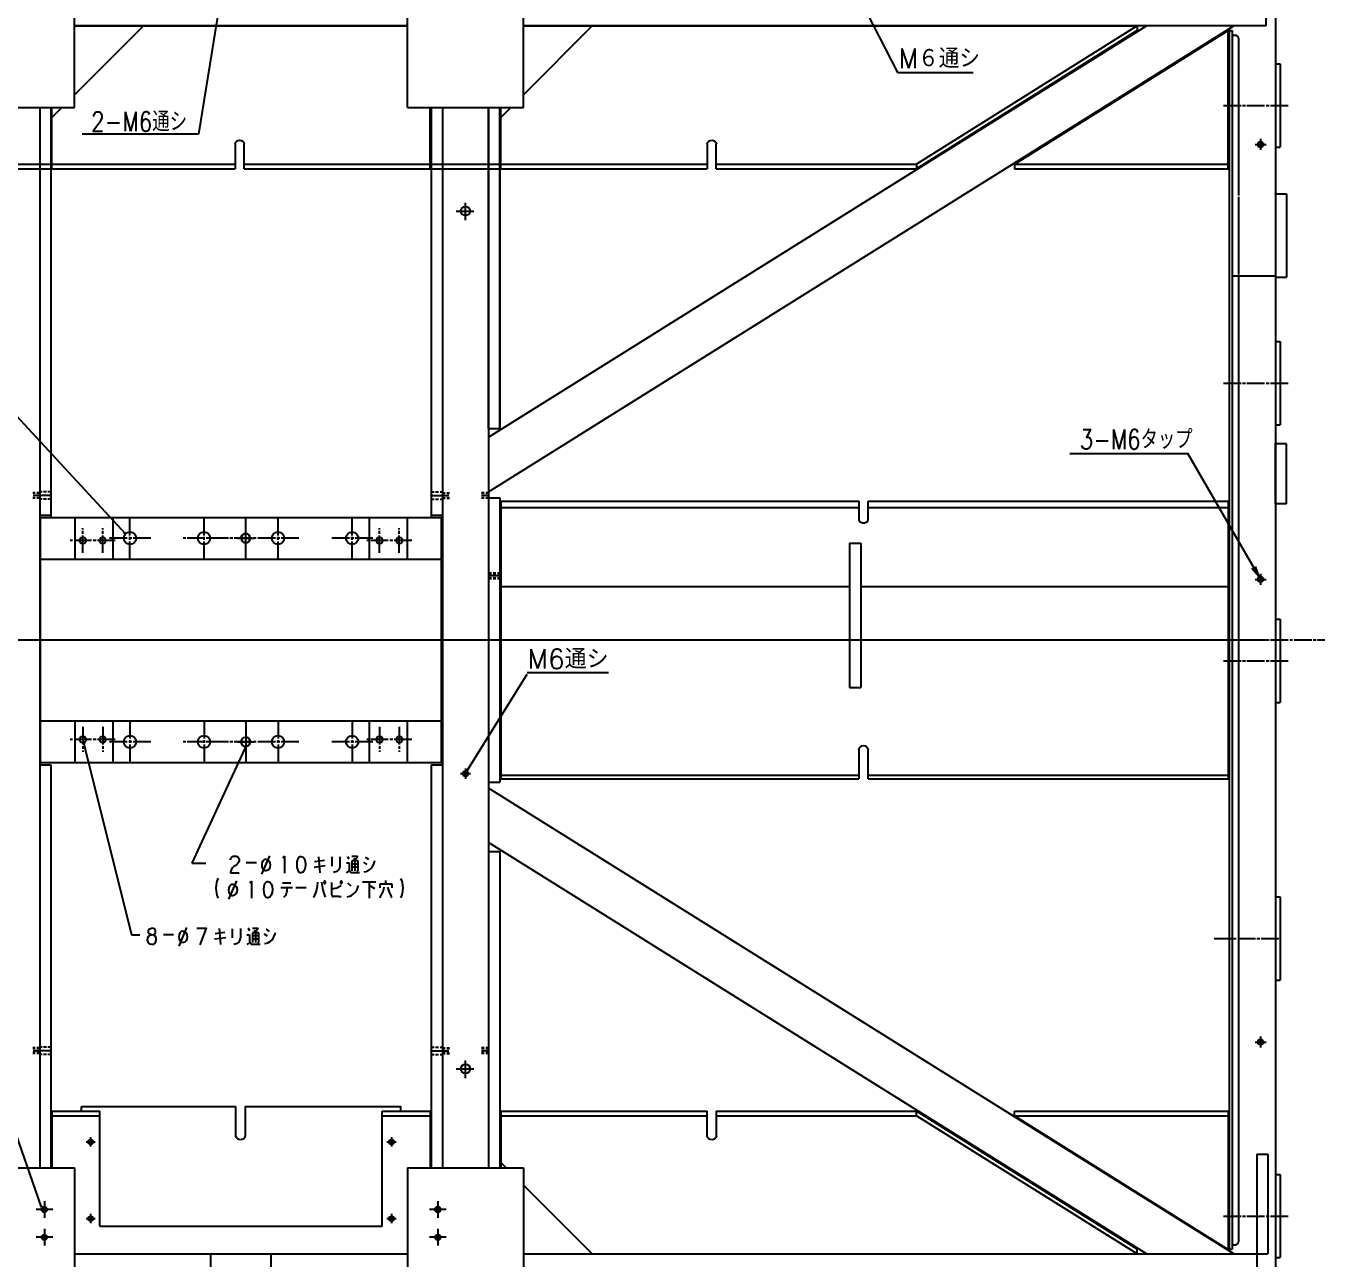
# Model space of a CAD drawing. Header units: inches. Extents: x -3309 to 2472, y -3154 to 2252.
# Drawn here: x -292 to 1112, y -1949 to -616 of the extents above; entities that cross this region are included whole.
import ezdxf
from ezdxf.enums import TextEntityAlignment as Align

# ---------------------------------------------------------------- set-up
doc = ezdxf.new("R2010")
doc.units = ezdxf.units.IN
doc.header["$MEASUREMENT"] = 0
for name, pattern in [('CENTERLINE', [25.4, 19.05, -1.5875, 3.175, -1.5875]), ('DASHED', [4.7625, 3.175, -1.5875]), ('SOLID', [0])]:
    doc.linetypes.add(name, pattern=pattern)
for name, color, linetype in [('0$C$L0$V_DRAWING', 7, 'SOLID'), ('0$C$L0$V_PV', 7, 'SOLID'), ('Layer11$C$L11$V_DRAWING', 52, 'SOLID'), ('Layer11$C$L11$V_PV', 52, 'SOLID'), ('Layer12$C$L12$V_PV', 52, 'SOLID'), ('Layer13$C$L13$V_PV', 52, 'SOLID'), ('Layer21$C$L21$V_DRAWING', 2, 'SOLID'), ('Layer21$C$L21$V_PV', 2, 'SOLID'), ('Layer8$C$L8$V_PV', 40, 'SOLID'), ('Layer9$C$L9$V_PV', 254, 'SOLID')]:
    doc.layers.add(name, color=color, linetype=linetype)
doc.styles.add('CADRASTD', font='txt', dxfattribs={"bigfont": 'bigfont'})
doc.dimstyles.new('DIM3', dxfattribs={"dimtxt": 0.156, "dimasz": 2, "dimexe": 0, "dimexo": 0, "dimgap": 0.078, "dimtad": 3, "dimzin": 0, "dimdsep": 46, "dimtxsty": 'CADRASTD', "dimblk": 'CADRA_ARROW22_5OPEN', "dimblk1": 'CADRA_ARROW22_5OPEN', "dimblk2": 'CADRA_ARROW22_5OPEN', "dimcen": 0.09, "dimaunit": 1, "dimadec": 17154, "dimazin": 0, "dimtfac": 1, "dimtofl": 0, "dimtmove": 0, "dimatfit": 3, "dimldrblk": 'CADRA_ARROW22_5OPEN', "dimfxl": 1, "dimtolj": 1, "dimtzin": 0, "dimarcsym": 0})

# ---------------------------------------------------------------- blocks, each defined once
blk = doc.blocks.new('BLOCK16')
at = {"layer": '0$C$L0$V_DRAWING'}
for p in [(0, 0), (1, 0)]:
    blk.add_point(p, dxfattribs=at)
at = {"layer": 'Layer12$C$L12$V_PV', "linetype": 'DASHED'}
for p, q in [((0, 4), (12, 4)), ((12, 3), (19.6, 3)), ((12, 2.4), (19.6, 2.4)), ((0, -4), (12, -4)), ((12, -2.4), (19.6, -2.4)), ((12, -3), (19.6, -3))]:
    blk.add_line(p, q, dxfattribs=at)
at = {"layer": 'Layer13$C$L13$V_PV', "linetype": 'CENTERLINE'}
blk.add_line((0, 0), (19.6, 0), dxfattribs=at)
blk = doc.blocks.new('BLOCK15')
at = {"layer": '0$C$L0$V_DRAWING'}
for p in [(0, 0), (1, 0)]:
    blk.add_point(p, dxfattribs=at)
at = {"layer": 'Layer12$C$L12$V_PV', "linetype": 'DASHED'}
for p, q in [((485, 446.9), (477.4, 446.9)), ((485, 446.3), (477.4, 446.3)), ((485, 441.5), (477.4, 441.5)), ((485, 440.9), (477.4, 440.9)), ((485, -153.1), (477.4, -153.1)), ((485, -153.7), (477.4, -153.7)), ((485, -158.5), (477.4, -158.5)), ((485, -159.1), (477.4, -159.1))]:
    blk.add_line(p, q, dxfattribs=at)
at = {"layer": 'Layer13$C$L13$V_PV', "linetype": 'CENTERLINE'}
for p, q in [((485, 443.9), (477.4, 443.9)), ((485, -156.1), (477.4, -156.1))]:
    blk.add_line(p, q, dxfattribs=at)
at = {"layer": '0$C$L0$V_DRAWING', "rotation": 180.0000000000004}
for p in [(12, 443.9), (12, -156.1)]:
    blk.add_blockref('BLOCK16', p, dxfattribs=at)
at = {"layer": '0$C$L0$V_DRAWING', "yscale": -1}
for p in [(423, 443.9), (423, -156.1)]:
    blk.add_blockref('BLOCK16', p, dxfattribs=at)
blk = doc.blocks.new('BLOCK26')
at = {"layer": '0$C$L0$V_DRAWING', "color": 2}
for p, q in [((2026, 1199.3), (2026, 1167.7)), ((2036, 1167.7), (2036, 1199.3)), ((2535, 1199.3), (2535, 1172.7)), ((2545, 1172.7), (2545, 1199.3)), ((2699, 782.1), (2699, 813.6)), ((2709, 813.6), (2709, 782.1)), ((2699, 513.5), (2699, 533.5)), ((2709, 533.5), (2709, 513.5)), ((2025, 127.7), (2025, 154.3)), ((2035, 154.3), (2035, 127.7)), ((2535, 127.7), (2535, 154.3)), ((2545, 154.3), (2545, 127.7))]:
    blk.add_line(p, q, dxfattribs=at)
for points in [[(2699, 533.5), (2699.1, 534.1), (2699.4, 534.8), (2699.8, 535.3), (2700.5, 535.8), (2701.2, 536.3), (2702.1, 536.6), (2703, 536.8), (2704, 536.8)], [(2704, 536.8), (2705, 536.8), (2705.9, 536.6), (2706.8, 536.3), (2707.5, 535.8), (2708.2, 535.3), (2708.6, 534.8), (2708.9, 534.1), (2709, 533.5)]]:
    blk.add_lwpolyline(points, dxfattribs=at)
for centre, radius, start, end in [((2030.6, 1198.9), 4.63, 85.1497, 174.1455), ((2031.4, 1198.9), 4.63, 5.8545, 94.8503), ((2539.6, 1198.9), 4.63, 85.1493, 174.1459), ((2540.4, 1198.9), 4.63, 5.8541, 94.8508), ((2703.8, 782.4), 4.78, 183.0719, 272.7731), ((2704.2, 782.4), 4.78, 267.2268, 356.9282), ((2029.6, 128.1), 4.63, 185.8547, 274.8492), ((2030.4, 128.1), 4.63, 265.1508, 354.1453), ((2539.6, 128.1), 4.63, 185.8549, 274.849), ((2540.4, 128.1), 4.63, 265.1508, 354.1451)]:
    blk.add_arc(centre, radius, start, end, dxfattribs=at)
blk = doc.blocks.new('BLOCK27')
at = {"layer": '0$C$L0$V_DRAWING'}
for p in [(0, 0), (0, 0), (0, 0), (1, 0), (1, 0)]:
    blk.add_point(p, dxfattribs=at)
at = {"layer": 'Layer11$C$L11$V_DRAWING', "color": 52}
for centre in [(-430, -542.4), (-105, -542.4), (-430, -625.3), (-105, -625.3)]:
    blk.add_ellipse(centre, major_axis=(3, 0), ratio=0.828308, dxfattribs=at)
at = {"layer": 'Layer12$C$L12$V_PV', "color": 52, "linetype": 'DASHED'}
for p, q in [((810, 483.5), (810, 479)), ((810, 398), (810, 393.5))]:
    blk.add_line(p, q, dxfattribs=at)
at = {"layer": 'Layer12$C$L12$V_PV', "linetype": 'DASHED'}
for p, q in [((0, 72.5), (12, 72.5)), ((0, 72), (12, 72)), ((0, 67), (12, 67)), ((0, 66.5), (12, 66.5))]:
    blk.add_line(p, q, dxfattribs=at)
at = {"layer": 'Layer13$C$L13$V_PV', "linetype": 'CENTERLINE'}
blk.add_line((0, 69.5), (12, 69.5), dxfattribs=at)
at = {"layer": 'Layer13$C$L13$V_PV', "color": 52, "linetype": 'CENTERLINE'}
for p, q in [((-2348.6, 0), (839.6, 0)), ((-484, 0), (-51, 0)), ((-435, -542.4), (-425, -542.4)), ((-430, -537.4), (-430, -547.4)), ((-110, -542.4), (-100, -542.4)), ((-105, -537.4), (-105, -547.4)), ((-435, -625.3), (-425, -625.3)), ((-430, -620.3), (-430, -630.3)), ((-110, -625.3), (-100, -625.3)), ((-105, -620.3), (-105, -630.3))]:
    blk.add_line(p, q, dxfattribs=at)
at = {"layer": 'Layer21$C$L21$V_DRAWING'}
for p, q in [((-447.5, 663.5), (-87.5, 663.5)), ((37.5, 663.5), (700.8, 663.5)), ((700.8, 663.5), (462.2, 514.3)), ((700.8, 663.5), (700.8, 658.5)), ((700.8, 658.5), (462.2, 509.2)), ((568.3, 514.3), (799, 658.6)), ((799, 509.2), (799, 658.6)), ((800, 658.5), (803.2, 658.5)), ((800, 658.5), (800, -658.5)), ((803.2, 658.5), (803.2, -658.5)), ((803.2, 653.5), (807, 653.5)), ((810, 650.5), (810, 483.5)), ((-485, 575.5), (-485, -570.5)), ((-473, 575.5), (-473, 132.5)), ((-472, 509.2), (-472, 575.5)), ((-63, 509.2), (-63, 575.5)), ((-62, 575.5), (-62, 135)), ((-50, 575.5), (-50, -570.5)), ((0, 228.5), (0, 575.5)), ((12, 228.5), (12, 575.5)), ((13, 509.2), (13, 575.5)), ((-873, 514.3), (-274, 514.3)), ((-873, 509.2), (-274, 509.2)), ((-472, 514.3), (-274, 514.3)), ((-472, 509.2), (-274, 509.2)), ((-264, 514.3), (-63, 514.3)), ((-264, 514.3), (236, 514.3)), ((-264, 509.2), (-63, 509.2)), ((-264, 509.2), (236, 509.2)), ((13, 514.3), (236, 514.3)), ((13, 509.2), (236, 509.2)), ((246, 514.3), (462.2, 514.3)), ((246, 514.3), (462.2, 514.3)), ((246, 509.2), (462.2, 509.2)), ((246, 509.2), (462.2, 509.2)), ((462.2, 514.3), (462.2, 509.2)), ((568.3, 514.3), (799, 514.3)), ((568.3, 514.3), (568.3, 509.3)), ((568.3, 509.2), (799, 509.2)), ((810, 479), (810, 398)), ((810, 393.5), (810, -650.5)), ((0, 228.5), (12, 228.5)), ((0, 153.5), (0, -153.5)), ((0, 153.5), (12, 153.5)), ((12, 153.5), (12, -153.5)), ((13, 150), (400, 150)), ((13, 150), (13, -150.1)), ((13, 143.3), (400, 143.3)), ((410, 150), (799, 150)), ((410, 143.3), (799, 143.3)), ((799, 150), (799, -150.1)), ((-485, 135), (-473, 135)), ((-484, -132.5), (-484, 132.5)), ((-484, 132.5), (-51, 132.5)), ((-62, 135), (-50, 135)), ((-51, -132.5), (-51, 132.5)), ((390, 104.5), (390, -51.5)), ((390, 104.5), (402, 104.5)), ((402, 104.5), (402, -51.5)), ((-484, 87.5), (-51, 87.5)), ((13, 57.8), (390, 57.8)), ((402, 57.8), (799, 57.8)), ((390, -51.5), (402, -51.5)), ((-484, -87.5), (-51, -87.5)), ((-485, -135), (-473, -135)), ((-484, -132.5), (-51, -132.5)), ((-473, -135), (-473, -570.5)), ((-62, -135), (-50, -135)), ((-62, -135), (-62, -570.5)), ((0, -153.5), (12, -153.5)), ((13, -146.2), (400, -146.2)), ((13, -150.1), (400, -150.1)), ((410, -146.2), (799, -146.2)), ((410, -150.1), (799, -150.1)), ((0, -228.5), (12, -228.5)), ((0, -228.5), (0, -570.5)), ((12, -228.5), (12, -570.5)), ((-440, -509.2), (-440, -504.2)), ((-440, -504.2), (-273, -504.2)), ((-263, -504.2), (-95, -504.2)), ((-95, -509.2), (-95, -504.2)), ((-472, -509.2), (-420, -509.2)), ((-472, -509.2), (-472, -570.5)), ((-472, -514.3), (-420, -514.3)), ((-420, -633.6), (-420, -509.2)), ((-115, -509.2), (-63, -509.2)), ((-115, -633.6), (-115, -509.2)), ((-115, -514.3), (-63, -514.3)), ((-63, -509.2), (-63, -570.5)), ((13, -509.2), (236, -509.2)), ((13, -509.2), (13, -570.5)), ((13, -514.3), (236, -514.3)), ((246, -509.2), (462.2, -509.2)), ((246, -514.3), (462.2, -514.3)), ((700.8, -658.5), (462.2, -509.2)), ((462.2, -514.3), (462.2, -509.2)), ((700.8, -663.5), (462.2, -514.3)), ((568.3, -509.2), (799, -509.2)), ((568.3, -514.3), (568.3, -509.3)), ((568.3, -514.3), (799, -514.3)), ((568.3, -514.3), (799, -658.6)), ((799, -509.2), (799, -658.6)), ((-420, -633.6), (-115, -633.6)), ((700.8, -663.5), (700.8, -658.5)), ((800, -658.5), (803.2, -658.5)), ((803.2, -653.5), (807, -653.5)), ((-447.5, -663.5), (-87.5, -663.5)), ((37.5, -663.5), (700.8, -663.5))]:
    blk.add_line(p, q, dxfattribs=at)
for centre, start, end in [((807, 650.5), 0, 90), ((807, -650.5), 270, 360)]:
    blk.add_arc(centre, 3, start, end, dxfattribs=at)
for centre, ratio in [((-430, -542.4), 0.828832), ((-105, -542.4), 0.828834), ((-430, -625.3), 0.828832), ((-105, -625.3), 0.828834)]:
    blk.add_ellipse(centre, major_axis=(2.6, 0), ratio=ratio, dxfattribs=at)
blk = doc.blocks.new('CADRA_ARROW22_5OPEN')
at = {"layer": 'Layer9$C$L9$V_PV', "color": 7}
for q in [(-0.99, 0), (-0.98, 0.2), (-0.98, -0.2)]:
    blk.add_line((0, 0), q, dxfattribs=at)
blk = doc.blocks.new('BLOCK30')
at = {"layer": '0$C$L0$V_DRAWING'}
blk.add_point((0, 0), dxfattribs=at)
blk.add_point((0, 0), dxfattribs=at)
blk.add_point((0, 0), dxfattribs=at)
blk.add_point((0, 0), dxfattribs=at)
blk.add_point((0, 0), dxfattribs=at)
blk.add_point((0, 0), dxfattribs=at)
blk.add_point((0, 0), dxfattribs=at)
at = {"layer": 'Layer11$C$L11$V_DRAWING', "color": 52}
blk.add_circle((0, 0), 3, dxfattribs=at)
at = {"layer": 'Layer13$C$L13$V_PV', "color": 52, "linetype": 'CENTERLINE'}
for p, q in [((5.5, 0), (-5.5, 0)), ((0, 5.5), (0, -5.5))]:
    blk.add_line(p, q, dxfattribs=at)
at = {"layer": 'Layer21$C$L21$V_DRAWING'}
blk.add_circle((0, 0), 2.4, dxfattribs=at)
blk = doc.blocks.new('BLOCK44')
at = {"layer": '0$C$L0$V_DRAWING'}
blk.add_point((0, 0), dxfattribs=at)
blk.add_point((0, 0), dxfattribs=at)
blk.add_point((0, 0), dxfattribs=at)
blk.add_point((0, 0), dxfattribs=at)
at = {"layer": 'Layer21$C$L21$V_DRAWING'}
for p, q in [((12, 0), (0, 0)), ((0, -65), (0, 0)), ((12, -65), (12, 0)), ((12, -65), (0, -65))]:
    blk.add_line(p, q, dxfattribs=at)
blk = doc.blocks.new('BLOCK45')
at = {"layer": '0$C$L0$V_DRAWING'}
blk.add_point((0, 0), dxfattribs=at)
blk.add_point((0, 0), dxfattribs=at)
blk.add_point((0, 0), dxfattribs=at)
blk.add_point((0, 0), dxfattribs=at)
at = {"layer": 'Layer21$C$L21$V_DRAWING'}
for p, q in [((0, 0), (12, 0)), ((0, 0), (0, -90)), ((12, 0), (12, -90)), ((0, -90), (12, -90))]:
    blk.add_line(p, q, dxfattribs=at)
blk = doc.blocks.new('BLOCK43')
at = {"layer": '0$C$L0$V_DRAWING'}
blk.add_point((0, 0, -16.5), dxfattribs=at)
blk.add_point((0, 0, -16.5), dxfattribs=at)
blk.add_point((0, 0, -16.5), dxfattribs=at)
blk.add_point((0, 0, -16.5), dxfattribs=at)
blk.add_point((0, 0, -16.5), dxfattribs=at)
for name, p in [('BLOCK44', (0, -16.5)), ('BLOCK45', (0, -306.5)), ('BLOCK44', (0, -576.5))]:
    blk.add_blockref(name, p, dxfattribs=at)
blk = doc.blocks.new('BLOCK57')
at = {"layer": '0$C$L0$V_DRAWING'}
blk.add_point((0, 0), dxfattribs=at)
blk.add_point((0, 0), dxfattribs=at)
blk.add_point((0, 0), dxfattribs=at)
blk.add_point((0, 0), dxfattribs=at)
blk.add_point((0, 0), dxfattribs=at)
blk.add_point((0, 0), dxfattribs=at)
blk.add_point((0, 0), dxfattribs=at)
blk.add_point((0, 0), dxfattribs=at)
at = {"layer": 'Layer11$C$L11$V_DRAWING', "color": 52}
blk.add_circle((0, 0), 3, dxfattribs=at)
at = {"layer": 'Layer13$C$L13$V_PV', "color": 52, "linetype": 'CENTERLINE'}
for p, q in [((9, 0), (-9, 0)), ((0, 9), (0, -9))]:
    blk.add_line(p, q, dxfattribs=at)
at = {"layer": 'Layer21$C$L21$V_DRAWING'}
blk.add_circle((0, 0), 2.4, dxfattribs=at)
blk = doc.blocks.new('BLOCK58')
at = {"layer": '0$C$L0$V_DRAWING'}
blk.add_point((0, 0), dxfattribs=at)
blk.add_point((0, 0), dxfattribs=at)
blk.add_point((0, 0), dxfattribs=at)
blk.add_point((0, 0), dxfattribs=at)
blk.add_point((0, 0), dxfattribs=at)
blk.add_point((0, 0), dxfattribs=at)
blk.add_point((0, 0), dxfattribs=at)
blk.add_point((0, 0), dxfattribs=at)
blk.add_point((0, 0), dxfattribs=at)
blk.add_point((0, 0), dxfattribs=at)
blk.add_point((0, 0), dxfattribs=at)
blk.add_point((0, 0), dxfattribs=at)
blk.add_point((0, 0), dxfattribs=at)
blk.add_point((0, 0), dxfattribs=at)
at = {"layer": 'Layer11$C$L11$V_DRAWING', "color": 52}
for p, q in [((-5, 0), (5, 0)), ((0, 5), (0, -5))]:
    blk.add_line(p, q, dxfattribs=at)
for start, end in [(0, 90), (180, 270.0001)]:
    blk.add_arc((0, 0), 5, start, end, dxfattribs=at)
at = {"layer": 'Layer13$C$L13$V_PV', "color": 52, "linetype": 'CENTERLINE'}
for p, q in [((-9, 0), (9, 0)), ((0, 9), (0, -9))]:
    blk.add_line(p, q, dxfattribs=at)
at = {"layer": 'Layer21$C$L21$V_DRAWING'}
blk.add_circle((0, 0), 5, dxfattribs=at)

msp = doc.modelspace()

# ---------------------------------------------------------------- linework, layer by layer
at = {"layer": 'Layer11$C$L11$V_PV'}
for p, q in [((649.8, -666.6), (731.7, -666.6)), ((-105.3, -733.3), (-230.9, -733.3)), ((836, -1078.4), (963.7, -1078.4)), ((-112.4, -1521.1), (-97.2, -1521.1)), ((-177.5, -1598.8), (-168.8, -1598.8))]:
    msp.add_line(p, q, dxfattribs=at)
for centre in [(1042.2, -744.5), (1042.2, -1214.5), (1042.2, -1714.5)]:
    msp.add_circle(centre, 3, dxfattribs=at)
at = {"layer": 'Layer13$C$L13$V_PV', "linetype": 'CENTERLINE'}
for p, q in [((1002.1, -702.5), (1073.2, -702.5)), ((1042.2, -738.5), (1042.2, -750.5)), ((1036.2, -744.5), (1048.2, -744.5)), ((183.2, -826.5), (183.2, -806.5)), ((173.2, -816.5), (193.2, -816.5)), ((1002.1, -1002.5), (1073.2, -1002.5)), ((-179.3, -1192.5), (-179.3, -1147.5)), ((-99.3, -1192.5), (-99.3, -1147.5)), ((-54.3, -1192.5), (-54.3, -1147.5)), ((-19.3, -1192.5), (-19.3, -1147.5)), ((60.7, -1192.5), (60.7, -1147.5)), ((-230.3, -1186), (-230.3, -1159)), ((-208.8, -1186), (-208.8, -1159)), ((90.2, -1186), (90.2, -1159)), ((111.7, -1186), (111.7, -1159)), ((-195.3, -1172.5), (-243.8, -1172.5)), ((-156.8, -1170), (-201.8, -1170)), ((3.2, -1170), (-121.8, -1170)), ((83.2, -1170), (38.2, -1170)), ((125.2, -1172.5), (76.7, -1172.5)), ((1036.2, -1214.5), (1048.2, -1214.5)), ((1042.2, -1208.5), (1042.2, -1220.5)), ((-2299.8, -1280), (1111.8, -1280)), ((1002.1, -1302.5), (1073.2, -1302.5)), ((-230.3, -1374), (-230.3, -1401)), ((-208.8, -1374), (-208.8, -1401)), ((-179.3, -1367.5), (-179.3, -1412.5)), ((-99.3, -1367.5), (-99.3, -1412.5)), ((-54.3, -1367.5), (-54.3, -1412.5)), ((-19.3, -1367.5), (-19.3, -1412.5)), ((60.7, -1367.5), (60.7, -1412.5)), ((90.2, -1374), (90.2, -1401)), ((111.7, -1374), (111.7, -1401)), ((-195.3, -1387.5), (-243.8, -1387.5)), ((125.2, -1387.5), (76.7, -1387.5)), ((-156.8, -1390), (-201.8, -1390)), ((3.2, -1390), (-121.8, -1390)), ((83.2, -1390), (38.2, -1390)), ((992.1, -1602.5), (1063.2, -1602.5)), ((1042.2, -1708.5), (1042.2, -1720.5)), ((1036.2, -1714.5), (1048.2, -1714.5)), ((183.2, -1753.5), (183.2, -1733.5)), ((173.2, -1743.5), (193.2, -1743.5)), ((1002.1, -1902.5), (1073.2, -1902.5))]:
    msp.add_line(p, q, dxfattribs=at)
at = {"layer": 'Layer21$C$L21$V_PV'}
for p, q in [((-239.3, -704.5), (-239.3, -444.5)), ((120.7, -704.5), (120.7, -444.5)), ((245.7, -704.5), (245.7, -444.5)), ((1058.2, -491.5), (1058.2, -2107.5)), ((1048.2, -616.5), (1048.2, -566.5)), ((-239.3, -691), (-164.8, -616.5)), ((120.7, -616.5), (-239.3, -616.5)), ((208.2, -1120), (1013.2, -616.5)), ((208.2, -1061), (919, -616.5)), ((245.7, -691), (320.2, -616.5)), ((1048.2, -616.5), (245.7, -616.5)), ((1008.2, -625.9), (1008.2, -1130)), ((1058.2, -657.5), (1063.2, -657.5)), ((1063.2, -657.5), (1063.2, -747.5)), ((-364.3, -704.5), (-239.3, -704.5)), ((-276.8, -704.5), (-276.8, -1850.5)), ((-264.8, -716.5), (-252.8, -704.5)), ((120.7, -704.5), (245.7, -704.5)), ((146.2, -704.5), (146.2, -1147.5)), ((158.2, -704.5), (158.2, -1850.5)), ((208.2, -704.5), (208.2, -1850.5)), ((220.2, -704.5), (220.2, -1053.5)), ((220.2, -716.5), (232.2, -704.5)), ((1058.2, -747.5), (1063.2, -747.5)), ((1011.4, -886.5), (1058.2, -886.5)), ((1058.2, -957.5), (1063.2, -957.5)), ((1063.2, -957.5), (1063.2, -1047.5)), ((1058.2, -1047.5), (1063.2, -1047.5)), ((-238.8, -1147.5), (-238.8, -1192.5)), ((-197.8, -1147.5), (-197.8, -1192.5)), ((79.2, -1147.5), (79.2, -1192.5)), ((120.2, -1147.5), (120.2, -1192.5)), ((1058.2, -1257.5), (1063.2, -1257.5)), ((1063.2, -1257.5), (1063.2, -1347.5)), ((1058.2, -1347.5), (1063.2, -1347.5)), ((-238.8, -1367.5), (-238.8, -1412.5)), ((-197.8, -1367.5), (-197.8, -1412.5)), ((79.2, -1367.5), (79.2, -1412.5)), ((120.2, -1367.5), (120.2, -1412.5)), ((1008.2, -1430), (1008.2, -1934.1)), ((1013.2, -1943.5), (208.2, -1440)), ((919, -1943.5), (208.2, -1499)), ((1058.2, -1557.5), (1063.2, -1557.5)), ((1063.2, -1557.5), (1063.2, -1647.5)), ((1058.2, -1647.5), (1063.2, -1647.5)), ((1038.2, -1835.5), (1038.2, -1993.5)), ((1038.2, -1835.5), (1050.2, -1835.5)), ((1050.2, -1835.5), (1050.2, -1943.5)), ((-364.3, -1850.5), (-239.3, -1850.5)), ((-239.3, -1850.5), (-239.3, -2115.5)), ((120.7, -1850.5), (245.7, -1850.5)), ((120.7, -1850.5), (120.7, -2115.5)), ((220.2, -1843.5), (227.2, -1850.5)), ((245.7, -1850.5), (245.7, -2115.5)), ((1058.2, -1857.5), (1063.2, -1857.5)), ((1063.2, -1857.5), (1063.2, -1947.5)), ((245.7, -1869), (320.2, -1943.5)), ((-239.3, -1943.5), (120.7, -1943.5)), ((-91.8, -2018.5), (-91.8, -1943.5)), ((-26.8, -2018.5), (-26.8, -1943.5)), ((245.7, -1943.5), (1050.2, -1943.5)), ((1058.2, -1947.5), (1063.2, -1947.5))]:
    msp.add_line(p, q, dxfattribs=at)
for centre, radius in [((1042.2, -744.5), 2.6), ((183.2, -816.5), 5), ((-179.3, -1170), 6.75), ((-99.3, -1170), 6.75), ((-19.3, -1170), 6.75), ((60.7, -1170), 6.75), ((-230.3, -1172.5), 3.5), ((-208.8, -1172.5), 3.5), ((90.2, -1172.5), 3.5), ((111.7, -1172.5), 3.5), ((1042.2, -1214.5), 2.6), ((-230.3, -1387.5), 3.5), ((-208.8, -1387.5), 3.5), ((-179.3, -1390), 6.75), ((-99.3, -1390), 6.75), ((-19.3, -1390), 6.75), ((60.7, -1390), 6.75), ((90.2, -1387.5), 3.5), ((111.7, -1387.5), 3.5), ((1042.2, -1714.5), 2.6), ((183.2, -1743.5), 5)]:
    msp.add_circle(centre, radius, dxfattribs=at)
at = {"layer": 'Layer8$C$L8$V_PV'}
for p, q in [((1040.7, -1211.9), (963.7, -1078.4)), ((1040.7, -1211.9), (1032.8, -1202.9)), ((1040.7, -1211.9), (1036.9, -1200.5)), ((-36.7, -1533.2), (-28.2, -1513.2)), ((-12.3, -1513.5), (-14.5, -1515.6)), ((-12.3, -1513.5), (-12.3, -1532)), ((26.3, -1531.6), (24.8, -1514.2)), ((39, -1524.3), (39, -1514.4)), ((47.9, -1521.4), (47.9, -1514.3)), ((56.6, -1514.9), (55.9, -1513.9)), ((57.6, -1516.7), (56.6, -1514.9)), ((60.3, -1513.7), (66.6, -1513.7)), ((65.5, -1515.8), (66.1, -1515)), ((66.1, -1515), (66.5, -1514.1)), ((66.5, -1514.1), (66.6, -1513.7)), ((75.9, -1515.4), (75.2, -1515)), ((78.8, -1517.4), (75.9, -1515.4)), ((-53.6, -1520.4), (-42.6, -1520.4)), ((19.6, -1525.4), (31.7, -1523.8)), ((20, -1519.5), (30.7, -1518)), ((44.2, -1529.9), (45, -1529.4)), ((45, -1529.4), (45.8, -1528.8)), ((45.8, -1528.8), (46.4, -1528)), ((46.4, -1528), (46.9, -1527.1)), ((46.9, -1527.1), (47.4, -1526.1)), ((47.4, -1526.1), (47.7, -1524.9)), ((47.7, -1524.5), (47.9, -1521.4)), ((47.7, -1524.9), (47.7, -1524.5)), ((57.7, -1529.1), (54.4, -1531.5)), ((54.6, -1521), (57.5, -1521)), ((57.5, -1521), (57.5, -1528.1)), ((57.5, -1528.1), (57.5, -1528.5)), ((57.5, -1528.5), (57.6, -1528.9)), ((57.6, -1528.9), (57.7, -1529.2)), ((57.7, -1529.2), (57.9, -1529.5)), ((57.9, -1529.5), (58.4, -1530.2)), ((60.4, -1518.7), (60.4, -1529.4)), ((67.4, -1518.7), (60.4, -1518.7)), ((60.4, -1521.9), (67.4, -1521.9)), ((60.4, -1525.2), (67.4, -1525.2)), ((62.5, -1515.9), (64.2, -1518.7)), ((63.3, -1517.2), (64.1, -1516.9)), ((63.8, -1518.7), (63.8, -1529.4)), ((64.1, -1516.9), (64.8, -1516.4)), ((64.8, -1516.4), (65.5, -1515.8)), ((65.9, -1529.1), (67, -1529.1)), ((67, -1529.1), (67.1, -1529.1)), ((67.1, -1529.1), (67.2, -1529)), ((67.2, -1528.8), (67.3, -1528.7)), ((67.2, -1529), (67.2, -1528.8)), ((67.3, -1528.7), (67.4, -1528.5)), ((67.4, -1528.2), (67.4, -1518.7)), ((67.4, -1528.2), (67.4, -1528.2)), ((67.4, -1528.4), (67.4, -1528.2)), ((67.4, -1528.5), (67.4, -1528.4)), ((73.7, -1520.5), (73.3, -1520.2)), ((76.8, -1522.5), (73.7, -1520.5)), ((75.7, -1530.1), (77.7, -1529.4)), ((77.7, -1529.4), (79.7, -1528.2)), ((79.7, -1528.2), (81.4, -1526.6)), ((81.4, -1526.6), (82.8, -1524.7)), ((82.8, -1524.7), (84.1, -1522.4)), ((84.1, -1522.4), (84.9, -1519.9)), ((84.9, -1519.9), (85.3, -1518.3)), ((-72.4, -1560.2), (-64, -1540.2)), ((-70.7, -1531.6), (-61.2, -1531.6)), ((-48.1, -1540.5), (-50.3, -1542.6)), ((-48.1, -1540.5), (-48.1, -1559)), ((-5.5, -1542.7), (-14.6, -1542.7)), ((23.2, -1546.1), (23.8, -1541.6)), ((27.5, -1541.6), (29.1, -1550.3)), ((30.1, -1541.6), (30, -1541.7)), ((30, -1541.7), (30, -1542)), ((30, -1542), (30, -1542.2)), ((30, -1542.2), (30.1, -1542.5)), ((30.2, -1541.1), (30.1, -1541.3)), ((30.1, -1541.3), (30.1, -1541.6)), ((30.1, -1542.5), (30.2, -1542.6)), ((30.3, -1540.9), (30.2, -1541.1)), ((30.2, -1542.6), (30.3, -1542.9)), ((30.5, -1540.8), (30.3, -1540.9)), ((30.3, -1542.9), (30.4, -1543)), ((30.4, -1543), (30.6, -1543.1)), ((30.7, -1540.7), (30.5, -1540.8)), ((30.6, -1543.1), (30.7, -1543.2)), ((30.8, -1540.6), (30.7, -1540.7)), ((30.7, -1543.2), (30.9, -1543.3)), ((31, -1540.6), (30.8, -1540.6)), ((30.9, -1543.3), (31.1, -1543.3)), ((31.2, -1540.6), (31, -1540.6)), ((31.1, -1543.3), (31.3, -1543.3)), ((31.4, -1540.7), (31.2, -1540.6)), ((31.3, -1543.3), (31.5, -1543.2)), ((31.6, -1540.8), (31.4, -1540.7)), ((31.5, -1543.2), (31.6, -1543.1)), ((31.7, -1540.9), (31.6, -1540.8)), ((31.6, -1543.1), (31.7, -1543)), ((31.8, -1541.1), (31.7, -1540.9)), ((31.7, -1543), (31.8, -1542.8)), ((32, -1541.3), (31.8, -1541.1)), ((31.8, -1542.8), (32, -1542.5)), ((32, -1541.5), (32, -1541.3)), ((32.1, -1541.7), (32, -1541.5)), ((32, -1542.4), (32.1, -1542.1)), ((32, -1542.5), (32, -1542.4)), ((32.1, -1542), (32.1, -1541.7)), ((32.1, -1542.1), (32.1, -1542)), ((38.8, -1555.4), (38.8, -1542)), ((40.5, -1531), (44.2, -1529.9)), ((48, -1541.6), (47.9, -1541.7)), ((47.9, -1541.7), (47.9, -1542)), ((47.9, -1542), (47.9, -1542.2)), ((47.9, -1542.2), (48, -1542.5)), ((48.1, -1541.1), (48, -1541.3)), ((48, -1541.3), (48, -1541.6)), ((48, -1542.5), (48.1, -1542.6)), ((48.2, -1540.9), (48.1, -1541.1)), ((48.1, -1542.6), (48.2, -1542.9)), ((48.4, -1540.8), (48.2, -1540.9)), ((48.2, -1542.9), (48.3, -1543)), ((48.3, -1543), (48.5, -1543.1)), ((48.6, -1540.7), (48.4, -1540.8)), ((48.5, -1543.1), (48.6, -1543.2)), ((48.7, -1540.6), (48.6, -1540.7)), ((48.6, -1543.2), (48.8, -1543.3)), ((48.9, -1540.6), (48.7, -1540.6)), ((48.8, -1543.3), (49, -1543.3)), ((49.1, -1540.6), (48.9, -1540.6)), ((49, -1543.3), (49.2, -1543.3)), ((49.3, -1540.7), (49.1, -1540.6)), ((49.2, -1543.3), (49.3, -1543.2)), ((49.5, -1540.8), (49.3, -1540.7)), ((49.3, -1543.2), (49.5, -1543.1)), ((49.6, -1540.9), (49.5, -1540.8)), ((49.5, -1543.1), (49.6, -1543)), ((49.7, -1541.1), (49.6, -1540.9)), ((49.6, -1543), (49.7, -1542.8)), ((49.9, -1541.3), (49.7, -1541.1)), ((49.7, -1542.8), (49.9, -1542.5)), ((49.9, -1541.5), (49.9, -1541.3)), ((50, -1541.7), (49.9, -1541.5)), ((49.9, -1542.4), (50, -1542.1)), ((49.9, -1542.5), (49.9, -1542.4)), ((50, -1542), (50, -1541.7)), ((50, -1542.1), (50, -1542)), ((56.6, -1543.2), (56, -1542.7)), ((59.7, -1546.2), (56.6, -1543.2)), ((58.4, -1530.2), (58.9, -1530.7)), ((58.9, -1530.7), (59.5, -1531.1)), ((59.5, -1531.1), (59.8, -1531.2)), ((59.8, -1531.2), (60.6, -1531.3)), ((60.6, -1531.3), (60.8, -1531.3)), ((60.8, -1531.3), (68.7, -1531.1)), ((72.1, -1541.2), (86.3, -1541.2)), ((73.6, -1530.4), (75.7, -1530.1)), ((79.2, -1541.2), (79.2, -1559)), ((90.9, -1543.5), (103.6, -1543.5)), ((90.9, -1547.7), (90.9, -1543.5)), ((97.3, -1543.5), (97.3, -1539.9)), ((103.6, -1543.5), (103.6, -1547.7)), ((-3.8, -1547.8), (-16.4, -1547.8)), ((-13.2, -1557.8), (-12.3, -1557.2)), ((-12.3, -1557.2), (-11.4, -1556.3)), ((-11.4, -1556.3), (-10.6, -1555.2)), ((-10.6, -1555.2), (-10.1, -1554)), ((-10.1, -1554), (-9.7, -1552.7)), ((-9.7, -1552.7), (-9.5, -1551.3)), ((-9.5, -1551.3), (-9.4, -1550.3)), ((-9.4, -1550.3), (-9.4, -1547.8)), ((0, -1547.4), (11.1, -1547.4)), ((19.3, -1558.2), (21.7, -1552.4)), ((21.7, -1552.4), (23.2, -1546.1)), ((29.1, -1550.3), (31.6, -1558)), ((38.8, -1549.1), (44.2, -1547.7)), ((38.8, -1555.4), (38.9, -1555.8)), ((38.9, -1555.8), (38.9, -1556.1)), ((38.9, -1556.1), (39, -1556.4)), ((39, -1556.4), (39.2, -1556.7)), ((39.2, -1556.7), (39.3, -1556.9)), ((39.3, -1556.9), (39.6, -1557.1)), ((39.6, -1557.1), (39.8, -1557.2)), ((39.8, -1557.2), (40, -1557.3)), ((40, -1557.3), (40.2, -1557.3)), ((46.4, -1557.3), (40.2, -1557.3)), ((44.2, -1547.7), (48.7, -1545.5)), ((46.4, -1557.3), (48.9, -1557.2)), ((55.3, -1557.4), (57.7, -1556.9)), ((57.7, -1556.9), (60, -1556)), ((60, -1556), (62.1, -1554.5)), ((62.1, -1554.5), (64.1, -1552.6)), ((64.1, -1552.6), (65.7, -1550.3)), ((65.7, -1550.3), (67, -1547.6)), ((67, -1547.6), (67.7, -1545.4)), ((79.2, -1545), (83.8, -1548)), ((83.8, -1548), (85.2, -1548.7)), ((90.5, -1558.8), (92.6, -1555.4)), ((92.6, -1555.4), (94.2, -1551.7)), ((94.2, -1551.7), (95.3, -1547.6)), ((95.3, -1547.6), (95.3, -1547.3)), ((99, -1547.2), (100.6, -1552.4)), ((100.6, -1552.4), (102.9, -1557.2)), ((102.9, -1557.2), (103.6, -1558.4)), ((-143.2, -1598.1), (-132.1, -1598.1)), ((-126.2, -1610.8), (-117.7, -1590.8)), ((-87.4, -1597.1), (-76.7, -1595.6)), ((-81.2, -1609.2), (-82.6, -1591.9)), ((-68.4, -1601.9), (-68.4, -1592)), ((-59.7, -1602.2), (-59.6, -1599)), ((-59.6, -1599), (-59.6, -1591.9)), ((-52.9, -1598.6), (-50, -1598.6)), ((-50.9, -1592.5), (-51.6, -1591.5)), ((-49.9, -1594.3), (-50.9, -1592.5)), ((-50, -1598.6), (-50, -1605.7)), ((-47.1, -1591.4), (-40.8, -1591.4)), ((-47, -1596.3), (-47, -1607.1)), ((-40.1, -1596.3), (-47, -1596.3)), ((-47, -1599.5), (-40.1, -1599.5)), ((-45, -1593.5), (-43.2, -1596.3)), ((-44.1, -1594.8), (-43.3, -1594.5)), ((-43.7, -1596.3), (-43.7, -1607.1)), ((-43.3, -1594.5), (-42.6, -1594)), ((-42.6, -1594), (-41.9, -1593.4)), ((-41.9, -1593.4), (-41.4, -1592.6)), ((-41.4, -1592.6), (-40.9, -1591.7)), ((-40.9, -1591.7), (-40.8, -1591.4)), ((-40.1, -1605.8), (-40.1, -1596.3)), ((-33.7, -1598.1), (-34.2, -1597.9)), ((-30.7, -1600.2), (-33.7, -1598.1)), ((-31.6, -1593), (-32.2, -1592.7)), ((-28.7, -1595.1), (-31.6, -1593)), ((-23.4, -1600.1), (-22.5, -1597.5)), ((-22.5, -1597.5), (-22.1, -1596)), ((-87.9, -1603), (-75.7, -1601.5)), ((-67, -1608.6), (-63.2, -1607.5)), ((-63.2, -1607.5), (-62.5, -1607.1)), ((-62.5, -1607.1), (-61.7, -1606.4)), ((-61.7, -1606.4), (-61, -1605.6)), ((-61, -1605.6), (-60.5, -1604.7)), ((-60.5, -1604.7), (-60.1, -1603.7)), ((-60.1, -1603.7), (-59.8, -1602.6)), ((-59.8, -1602.6), (-59.7, -1602.2)), ((-49.8, -1606.8), (-53, -1609.2)), ((-50, -1605.7), (-49.9, -1606.1)), ((-49.9, -1606.1), (-49.9, -1606.5)), ((-49.9, -1606.5), (-49.7, -1606.8)), ((-49.7, -1606.8), (-49.6, -1607.1)), ((-49.6, -1607.1), (-49, -1607.8)), ((-49, -1607.8), (-48.6, -1608.3)), ((-48.6, -1608.3), (-48, -1608.7)), ((-48, -1608.7), (-47.6, -1608.8)), ((-47.6, -1608.8), (-46.9, -1608.9)), ((-47, -1602.8), (-40.1, -1602.8)), ((-46.9, -1608.9), (-46.6, -1608.9)), ((-46.6, -1608.9), (-38.8, -1608.7)), ((-41.6, -1606.8), (-40.5, -1606.8)), ((-40.5, -1606.8), (-40.4, -1606.7)), ((-40.4, -1606.7), (-40.3, -1606.6)), ((-40.3, -1606.6), (-40.2, -1606.4)), ((-40.2, -1606.3), (-40.1, -1606.2)), ((-40.2, -1606.4), (-40.2, -1606.3)), ((-40.1, -1605.8), (-40.1, -1605.8)), ((-40.1, -1606), (-40.1, -1605.8)), ((-40.1, -1606.2), (-40.1, -1606)), ((-33.8, -1608), (-31.7, -1607.7)), ((-31.7, -1607.7), (-29.7, -1607)), ((-29.7, -1607), (-27.8, -1605.8)), ((-27.8, -1605.8), (-26.1, -1604.3)), ((-26.1, -1604.3), (-24.6, -1602.3)), ((-24.6, -1602.3), (-23.4, -1600.1))]:
    msp.add_line(p, q, dxfattribs=at)
for points in [[(-70.7, -1517.5), (-70.3, -1515.7), (-69.2, -1514.5), (-67.7, -1513.7), (-66, -1513.5), (-64.2, -1513.7), (-62.7, -1514.5), (-61.6, -1515.7), (-61.2, -1517.5)], [(5.6, -1513.9), (3.5, -1514.6), (2, -1516.6), (1.1, -1519.5), (0.8, -1522.7), (1.1, -1526), (2, -1528.8), (3.5, -1530.9), (5.6, -1531.6)], [(5.6, -1513.9), (7.7, -1514.6), (9.2, -1516.6), (10.1, -1519.5), (10.4, -1522.7), (10.1, -1526), (9.2, -1528.8), (7.7, -1530.9), (5.6, -1531.6)], [(-66.9, -1524.6), (-67.6, -1525.1), (-68.3, -1525.8), (-69, -1526.7), (-69.5, -1527.6), (-70, -1528.7), (-70.4, -1529.7), (-70.6, -1530.7), (-70.7, -1531.6)], [(-61.2, -1517.5), (-61.4, -1518.8), (-61.7, -1519.9), (-62.3, -1521), (-63, -1521.9), (-63.9, -1522.7), (-64.9, -1523.4), (-65.9, -1524.1), (-66.9, -1524.6)], [(-32.4, -1517), (-34.4, -1517.5), (-35.9, -1518.9), (-36.7, -1520.9), (-37, -1523.2), (-36.7, -1525.5), (-35.9, -1527.5), (-34.4, -1528.9), (-32.4, -1529.4)], [(-32.4, -1517), (-30.4, -1517.5), (-29, -1518.9), (-28.1, -1520.9), (-27.8, -1523.2), (-28.1, -1525.5), (-29, -1527.5), (-30.4, -1528.9), (-32.4, -1529.4)], [(-83.9, -1537.6), (-85, -1539.5), (-85.8, -1542.1), (-86.2, -1545), (-86.4, -1548.1), (-86.2, -1551.2), (-85.8, -1554.1), (-85, -1556.7), (-83.9, -1558.6)], [(-30.2, -1540.9), (-32.3, -1541.6), (-33.8, -1543.6), (-34.7, -1546.5), (-35, -1549.7), (-34.7, -1553), (-33.8, -1555.8), (-32.3, -1557.9), (-30.2, -1558.6)], [(-30.2, -1540.9), (-28.1, -1541.6), (-26.6, -1543.6), (-25.7, -1546.5), (-25.4, -1549.7), (-25.7, -1553), (-26.6, -1555.8), (-28.1, -1557.9), (-30.2, -1558.6)], [(113, -1537.6), (114.1, -1539.5), (114.8, -1542.1), (115.3, -1545), (115.5, -1548.1), (115.3, -1551.2), (114.8, -1554.1), (114.1, -1556.7), (113, -1558.6)], [(-68.2, -1544), (-70.2, -1544.5), (-71.7, -1545.9), (-72.5, -1547.9), (-72.8, -1550.2), (-72.5, -1552.5), (-71.7, -1554.5), (-70.2, -1555.9), (-68.2, -1556.4)], [(-68.2, -1544), (-66.2, -1544.5), (-64.8, -1545.9), (-63.9, -1547.9), (-63.6, -1550.2), (-63.9, -1552.5), (-64.8, -1554.5), (-66.2, -1555.9), (-68.2, -1556.4)], [(-155.5, -1609.1), (-157.6, -1608.7), (-159, -1607.5), (-159.9, -1605.8), (-160.2, -1603.9), (-160, -1601.9), (-159.1, -1600.2), (-157.6, -1599), (-155.6, -1598.6)], [(-155.6, -1598.6), (-157.3, -1598.3), (-158.5, -1597.5), (-159.2, -1596.4), (-159.4, -1595.1), (-159.2, -1593.8), (-158.5, -1592.6), (-157.3, -1591.8), (-155.6, -1591.5)], [(-155.6, -1598.6), (-153.9, -1598.3), (-152.6, -1597.5), (-151.9, -1596.4), (-151.7, -1595.1), (-151.9, -1593.8), (-152.6, -1592.6), (-153.9, -1591.8), (-155.6, -1591.5)], [(-155.6, -1609.1), (-153.5, -1608.7), (-152.1, -1607.5), (-151.2, -1605.8), (-150.9, -1603.9), (-151.1, -1601.9), (-152, -1600.2), (-153.5, -1599), (-155.6, -1598.6)], [(-122, -1594.6), (-124, -1595.1), (-125.4, -1596.5), (-126.3, -1598.5), (-126.6, -1600.8), (-126.3, -1603.1), (-125.4, -1605.1), (-124, -1606.5), (-122, -1607.1)], [(-122, -1594.6), (-120, -1595.1), (-118.5, -1596.5), (-117.7, -1598.5), (-117.4, -1600.8), (-117.7, -1603.1), (-118.5, -1605.1), (-120, -1606.5), (-122, -1607.1)], [(-106.9, -1591.5), (-96.9, -1591.5), (-103.9, -1609.3)]]:
    msp.add_lwpolyline(points, dxfattribs=at)

# ---------------------------------------------------------------- block references
at = {"layer": '0$C$L0$V_PV'}
for name, p in [('BLOCK43', (1058.2, -491.5)), ('BLOCK27', (208.2, -1280)), ('BLOCK58', (-54.3, -1390)), ('BLOCK30', (183.2, -1424.5)), ('BLOCK57', (-271.8, -1895.5)), ('BLOCK57', (153.2, -1895.5)), ('BLOCK57', (-271.8, -1925.5)), ('BLOCK57', (153.2, -1925.5))]:
    msp.add_blockref(name, p, dxfattribs=at)
at = {"layer": '0$C$L0$V_PV', "yscale": -1}
for name, p in [('BLOCK26', (-2090.8, -616.5)), ('BLOCK15', (-276.8, -1280)), ('BLOCK58', (-54.3, -1170))]:
    msp.add_blockref(name, p, dxfattribs=at)

# ---------------------------------------------------------------- texts
at = {"layer": 'Layer8$C$L8$V_PV', "style": 'CADRASTD'}
for s, width, p, p2 in [('M６通シ', 0.857143, (651.3, -661.9), (739, -661.9)), ('2-M6通シ', 0.6763, (-221.3, -730.3), (-117.6, -730.3)), ('3-M6タップ', 0.6763, (846.9, -1073.7), (968.7, -1073.7)), ('%%uM6通シ', 0.857143, (250, -1311), (337.7, -1311)), ('%%u', 0.857143, (259.2, -1300.5), (259.2, -1300.5))]:
    msp.add_text(s, height=21, dxfattribs=dict(at, width=width)).set_placement(p, p2, align=Align.FIT)

# ---------------------------------------------------------------- leaders
for points in [[(-76.3, -554.5), (-105.3, -733.3)], [(609.9, -589), (649.8, -666.6)], [(-184.2, -1165.4), (-465.9, -860.1)], [(184.8, -1421.9), (250, -1316.9)], [(-229.4, -1390.9), (-177.5, -1598.8)], [(-53.4, -1393.4), (-112.4, -1521.1)], [(-274.8, -1893.1), (-345.2, -1690.8)]]:
    msp.add_leader(points, dimstyle='DIM3')

doc.saveas('drawing.dxf')
